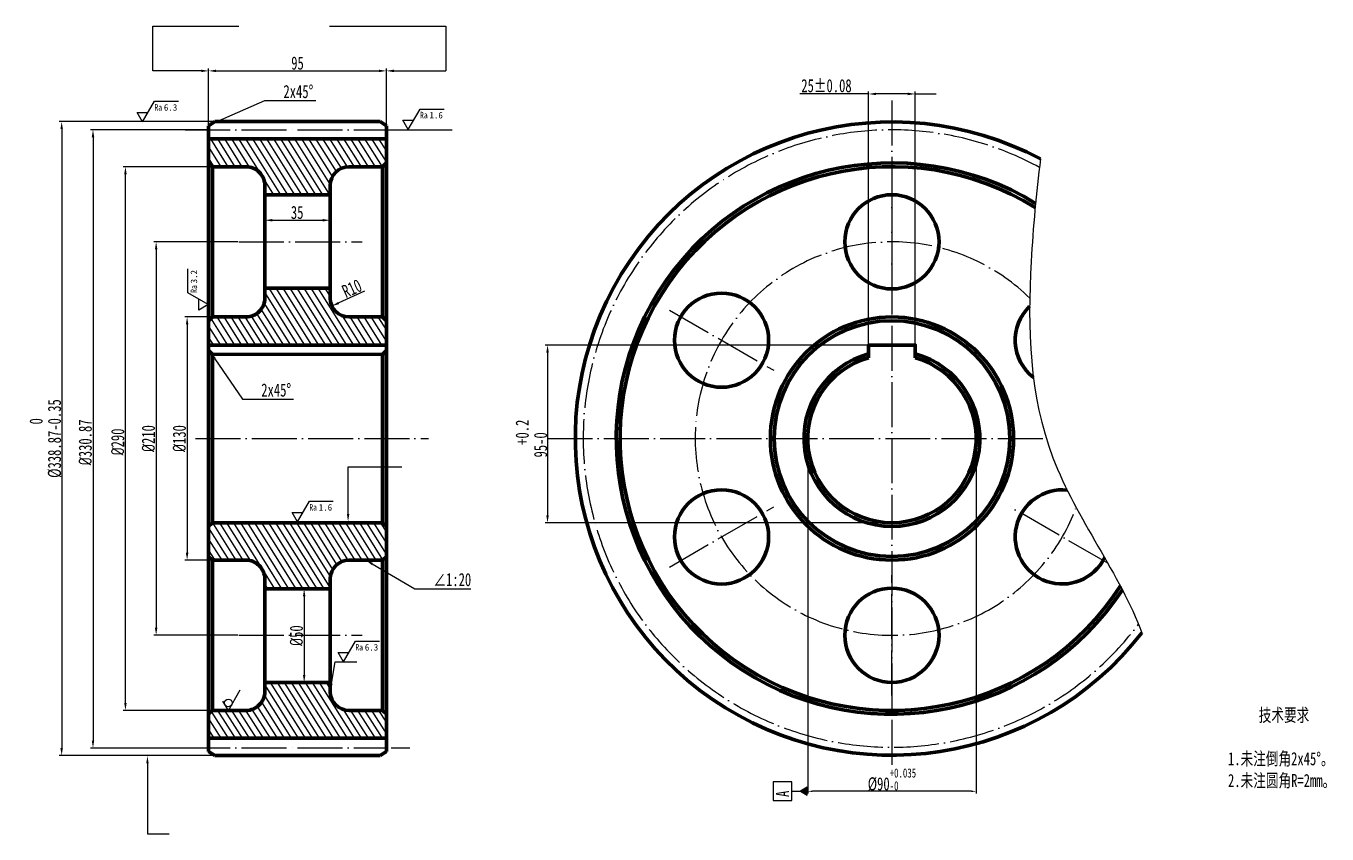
# Model space of a CAD drawing. Header units: millimetres. Extents: x -202 to 1430, y -301 to 131.
# Drawn here: x -202 to 494, y -301 to 131 of the extents above; entities that cross this region are included whole.
import ezdxf
from ezdxf import colors
from ezdxf.entities.mleader import LeaderData, LeaderLine
from ezdxf.math import Vec2, Vec3

# ---------------------------------------------------------------- set-up
doc = ezdxf.new("R2010")
doc.units = ezdxf.units.MM
doc.linetypes.add('ACAD_ISO04W100', pattern=[30, 24, -3, 0, -3])
for name, color, linetype, lineweight in [('center line', 7, 'ACAD_ISO04W100', 25), ('lable', 7, 'Continuous', 25), ('normal', 7, 'Continuous', 25), ('outline', 7, 'Continuous', 70)]:
    doc.layers.add(name, color=color, linetype=linetype, lineweight=lineweight)
doc.styles.get("Standard").update_dxf_attribs({"font": '', "width": 0.707})
doc.styles.get('Standard').set_extended_font_data('SimSun')
doc.dimstyles.new('ISO-25', dxfattribs={"dimtxt": 7, "dimasz": 4, "dimexe": 1.25, "dimexo": 0.625, "dimtad": 1, "dimdsep": 46, "dimtxsty": 'Standard', "dimcen": 2.5, "dimadec": 0, "dimazin": 0, "dimtfac": 1, "dimtmove": 0, "dimatfit": 3, "dimfxl": 1, "dimarcsym": 0})
doc.dimstyles.new('副本 ISO-25', dxfattribs={"dimtxt": 7, "dimasz": 2.5, "dimexe": 1.25, "dimexo": 0.625, "dimtad": 1, "dimdsep": 46, "dimtxsty": 'Standard', "dimcen": 2.5, "dimadec": 0, "dimazin": 0, "dimtol": 1, "dimtm": 1e-09, "dimtfac": 0.7, "dimtmove": 0, "dimatfit": 3, "dimfxl": 1, "dimarcsym": 0})

# ---------------------------------------------------------------- blocks, each defined once
blk = doc.blocks.new('*D7')
at = {"layer": 'Defpoints', "color": 0, "transparency": 16777216}
for p in [(-102.2, -25.01), (-115.72, -155.01), (-102.2, -155.01)]:
    blk.add_point(p, dxfattribs=at)
at = {"layer": 'lable', "color": 0, "lineweight": -2, "transparency": 16777216}
for p, q in [((-102.83, -25.01), (-116.97, -25.01)), ((-115.72, -29.01), (-115.72, -151.01)), ((-102.83, -155.01), (-116.97, -155.01))]:
    blk.add_line(p, q, dxfattribs=at)
at = {"layer": 'lable', "color": 0, "transparency": 16777216}
for points in [[(-116.39, -29.01), (-115.05, -29.01), (-115.72, -25.01)], [(-116.39, -151.01), (-115.05, -151.01), (-115.72, -155.01)]]:
    blk.add_solid(points, dxfattribs=at)
at = {"layer": 'lable', "color": 0, "transparency": 16777216, "insert": (-119.85, -90.01), "char_height": 7, "attachment_point": 5, "rotation": 90}
blk.add_mtext('{\\fISOCPEUR|b0|i0|c0|p34;%%C}130', dxfattribs=at)
blk = doc.blocks.new('*D8')
at = {"layer": 'Defpoints', "color": 0, "transparency": 16777216}
for p in [(-148.68, 55.33), (-102.2, 55.33), (-102.2, -235.36)]:
    blk.add_point(p, dxfattribs=at)
at = {"layer": 'lable', "color": 0, "lineweight": -2, "transparency": 16777216}
for p, q in [((-102.83, 55.33), (-149.93, 55.33)), ((-148.68, -231.36), (-148.68, 51.33)), ((-102.83, -235.36), (-149.93, -235.36))]:
    blk.add_line(p, q, dxfattribs=at)
at = {"layer": 'lable', "color": 0, "transparency": 16777216}
for points in [[(-149.35, 51.33), (-148.02, 51.33), (-148.68, 55.33)], [(-149.35, -231.36), (-148.02, -231.36), (-148.68, -235.36)]]:
    blk.add_solid(points, dxfattribs=at)
at = {"layer": 'lable', "color": 0, "transparency": 16777216, "insert": (-152.81, -91.84), "char_height": 7, "attachment_point": 5, "rotation": 90}
blk.add_mtext('{\\fISOCPEUR|b0|i0|c0|p34;%%C}290', dxfattribs=at)
blk = doc.blocks.new('*D9')
at = {"layer": 'Defpoints', "color": 0, "transparency": 16777216}
for p in [(-104.2, 75.11), (-166.03, -255.5), (-104.2, -255.5)]:
    blk.add_point(p, dxfattribs=at)
at = {"layer": 'lable', "color": 0, "lineweight": -2, "transparency": 16777216}
for p, q in [((-104.83, 75.11), (-167.28, 75.11)), ((-166.03, 71.11), (-166.03, -251.5)), ((-104.83, -255.5), (-167.28, -255.5))]:
    blk.add_line(p, q, dxfattribs=at)
at = {"layer": 'lable', "color": 0, "transparency": 16777216}
for points in [[(-166.69, 71.11), (-165.36, 71.11), (-166.03, 75.11)], [(-166.69, -251.5), (-165.36, -251.5), (-166.03, -255.5)]]:
    blk.add_solid(points, dxfattribs=at)
at = {"layer": 'lable', "color": 0, "transparency": 16777216, "insert": (-170.15, -92.03), "char_height": 7, "attachment_point": 5, "rotation": 90}
blk.add_mtext('{\\fISOCPEUR|b0|i0|c0|p34;%%C}330.87', dxfattribs=at)
blk = doc.blocks.new('*D10')
at = {"layer": 'Defpoints', "color": 0, "transparency": 16777216}
for p in [(-9.2, 106.54), (-104.2, 77.24), (-9.2, 77.24)]:
    blk.add_point(p, dxfattribs=at)
at = {"layer": 'lable', "color": 0, "lineweight": -2, "transparency": 16777216}
for p, q in [((-104.2, 77.87), (-104.2, 107.79)), ((-100.2, 106.54), (-13.2, 106.54)), ((-9.2, 77.87), (-9.2, 107.79))]:
    blk.add_line(p, q, dxfattribs=at)
at = {"layer": 'lable', "color": 0, "transparency": 16777216}
for points in [[(-100.2, 107.21), (-100.2, 105.88), (-104.2, 106.54)], [(-13.2, 107.21), (-13.2, 105.88), (-9.2, 106.54)]]:
    blk.add_solid(points, dxfattribs=at)
at = {"layer": 'lable', "color": 0, "transparency": 16777216, "insert": (-56.7, 110.67), "char_height": 7, "attachment_point": 5}
blk.add_mtext('95', dxfattribs=at)
blk = doc.blocks.new('*D11')
at = {"layer": 'Defpoints', "color": 0, "transparency": 16777216}
for p in [(-38.29, -19.18), (-29.2, -15.01)]:
    blk.add_point(p, dxfattribs=at)
at = {"layer": 'lable', "color": 0, "lineweight": -2, "transparency": 16777216}
blk.add_line((-20.81, -11.16), (-34.65, -17.51), dxfattribs=at)
at = {"layer": 'lable', "color": 0, "transparency": 16777216}
blk.add_solid([(-34.93, -16.91), (-34.38, -18.12), (-38.29, -19.18)], dxfattribs=at)
at = {"layer": 'lable', "color": 0, "transparency": 16777216, "insert": (-27.63, -9.75), "char_height": 7, "attachment_point": 5, "rotation": 24.63765}
blk.add_mtext('R10', dxfattribs=at)
blk = doc.blocks.new('粗糙度')
at = {"layer": 'lable'}
for p, q in [((-0.01, 0.51), (6.34, 11.51)), ((6.34, 11.51), (19.12, 11.51)), ((-0.01, 0.51), (-2.9, 5.51)), ((-2.9, 5.51), (2.87, 5.51))]:
    blk.add_line(p, q, dxfattribs=at)
blk.add_attdef('CCD', (11.37, 6.48), '', height=3.5)
at = {"layer": 'lable', "insert": (6.34, 10.03), "char_height": 3.5, "attachment_point": 1}
blk.add_mtext_dynamic_manual_height_columns('Ra', width=7.2155, gutter_width=12.5, heights=[0], dxfattribs=at)
blk = doc.blocks.new('*D13')
at = {"layer": 'Defpoints', "color": 0, "transparency": 16777216}
for p in [(-39.2, 26.7), (-74.2, -9.67), (-39.2, -9.67)]:
    blk.add_point(p, dxfattribs=at)
at = {"layer": 'lable', "color": 0, "lineweight": -2, "transparency": 16777216}
for p, q in [((-74.2, -9.04), (-74.2, 27.95)), ((-39.2, -9.04), (-39.2, 27.95)), ((-70.2, 26.7), (-43.2, 26.7))]:
    blk.add_line(p, q, dxfattribs=at)
at = {"layer": 'lable', "color": 0, "transparency": 16777216}
for points in [[(-70.2, 27.37), (-70.2, 26.03), (-74.2, 26.7)], [(-43.2, 27.37), (-43.2, 26.03), (-39.2, 26.7)]]:
    blk.add_solid(points, dxfattribs=at)
at = {"layer": 'lable', "color": 0, "transparency": 16777216, "insert": (-56.88, 30.83), "char_height": 7, "attachment_point": 5}
blk.add_mtext('35', dxfattribs=at)
blk = doc.blocks.new('*D14')
at = {"layer": 'Defpoints', "color": 0, "transparency": 16777216}
for p in [(-39.2, -170.36), (-53.14, -220.36), (-39.2, -220.36)]:
    blk.add_point(p, dxfattribs=at)
at = {"layer": 'lable', "color": 0, "lineweight": -2, "transparency": 16777216}
for p, q in [((-39.83, -170.36), (-54.39, -170.36)), ((-53.14, -174.36), (-53.14, -216.36)), ((-39.83, -220.36), (-54.39, -220.36))]:
    blk.add_line(p, q, dxfattribs=at)
at = {"layer": 'lable', "color": 0, "transparency": 16777216}
for points in [[(-53.81, -174.36), (-52.48, -174.36), (-53.14, -170.36)], [(-53.81, -216.36), (-52.48, -216.36), (-53.14, -220.36)]]:
    blk.add_solid(points, dxfattribs=at)
at = {"layer": 'lable', "color": 0, "transparency": 16777216, "insert": (-57.27, -195.36), "char_height": 7, "attachment_point": 5, "rotation": 90}
blk.add_mtext('{\\fISOCPEUR|b0|i0|c0|p34;%%C}50', dxfattribs=at)
blk = doc.blocks.new('*D15')
at = {"layer": 'Defpoints', "color": 0, "transparency": 16777216}
for p in [(273.57, -40.01), (76.96, -135.01), (261.07, -135.01)]:
    blk.add_point(p, dxfattribs=at)
at = {"layer": 'lable', "color": 0, "lineweight": -2, "transparency": 16777216}
for p, q in [((272.94, -40.01), (75.71, -40.01)), ((76.96, -44.01), (76.96, -131.01)), ((260.44, -135.01), (75.71, -135.01))]:
    blk.add_line(p, q, dxfattribs=at)
at = {"layer": 'lable', "color": 0, "transparency": 16777216}
for points in [[(76.29, -44.01), (77.63, -44.01), (76.96, -40.01)], [(76.29, -131.01), (77.63, -131.01), (76.96, -135.01)]]:
    blk.add_solid(points, dxfattribs=at)
at = {"layer": 'lable', "color": 0, "transparency": 16777216, "insert": (68.36, -90.01), "char_height": 7, "attachment_point": 5, "rotation": 90}
blk.add_mtext('95\\S+0.2^ -0;', dxfattribs=at)
blk = doc.blocks.new('*D16')
at = {"layer": 'Defpoints', "color": 0, "transparency": 16777216}
for p in [(273.57, 94.22), (248.57, -40.01), (273.57, -40.01)]:
    blk.add_point(p, dxfattribs=at)
at = {"layer": 'lable', "color": 0, "lineweight": -2, "transparency": 16777216}
for p, q in [((248.57, 94.22), (211.76, 94.22)), ((248.57, -39.39), (248.57, 95.47)), ((269.57, 94.22), (252.57, 94.22)), ((273.57, -39.39), (273.57, 95.47))]:
    blk.add_line(p, q, dxfattribs=at)
at = {"layer": 'lable', "color": 0, "transparency": 16777216}
for points in [[(252.57, 94.89), (252.57, 93.56), (248.57, 94.22)], [(269.57, 94.89), (269.57, 93.56), (273.57, 94.22)]]:
    blk.add_solid(points, dxfattribs=at)
at = {"layer": 'lable', "color": 0, "transparency": 16777216, "insert": (226.08, 98.6), "char_height": 7, "attachment_point": 5}
blk.add_mtext('25±0.08', dxfattribs=at)
blk = doc.blocks.new('*D17')
at = {"layer": 'Defpoints', "color": 0, "transparency": 16777216}
for p in [(216.07, -90.01), (306.07, -90.01), (216.07, -278.59)]:
    blk.add_point(p, dxfattribs=at)
at = {"layer": 'lable', "color": 0, "lineweight": -2, "transparency": 16777216}
for p, q in [((216.07, -90.64), (216.07, -279.84)), ((306.07, -90.64), (306.07, -279.84)), ((303.57, -278.59), (218.57, -278.59))]:
    blk.add_line(p, q, dxfattribs=at)
at = {"layer": 'lable', "color": 0, "transparency": 16777216}
for points in [[(218.57, -278.17), (218.57, -279), (216.07, -278.59)], [(303.57, -278.17), (303.57, -279), (306.07, -278.59)]]:
    blk.add_solid(points, dxfattribs=at)
at = {"layer": 'lable', "color": 0, "transparency": 16777216, "insert": (261.07, -272.38), "char_height": 7, "attachment_point": 5}
blk.add_mtext('%%c90{\\H4.900000;\\S+0.035^ -0;}', dxfattribs=at)
blk = doc.blocks.new('datum')
at = {"layer": 'lable'}
h = blk.add_hatch(color=256, dxfattribs=at)
h.dxf.hatch_style = 1
h.paths.add_polyline_path([(0.96, 0.54), (-0.08, 2.34), (-1.12, 0.54)])
blk.add_line((-0.08, 4.64), (-0.08, 0.64), dxfattribs=at)
for points in [[(-2.58, 4.64), (2.42, 4.64), (2.42, 9.64), (-2.58, 9.64)], [(-0.08, 2.34), (-1.12, 0.54), (0.96, 0.54)]]:
    blk.add_lwpolyline(points, close=True, dxfattribs=at)
at = {"layer": 'lable', "insert": (-1.63, 8.87), "char_height": 3.5, "attachment_point": 1}
blk.add_mtext_dynamic_manual_height_columns('A', width=3.5, gutter_width=12.5, heights=[0], dxfattribs=at)
blk = doc.blocks.new('*D22')
at = {"layer": 'Defpoints', "color": 0, "transparency": 16777216}
for p in [(-88.01, 15.16), (-132.28, -195.18), (-88.01, -195.18)]:
    blk.add_point(p, dxfattribs=at)
at = {"layer": 'normal', "color": 0, "lineweight": -2, "transparency": 16777216}
for p, q in [((-88.63, 15.16), (-133.53, 15.16)), ((-132.28, 11.16), (-132.28, -191.18)), ((-88.63, -195.18), (-133.53, -195.18))]:
    blk.add_line(p, q, dxfattribs=at)
at = {"layer": 'normal', "color": 0, "transparency": 16777216}
for points in [[(-132.94, 11.16), (-131.61, 11.16), (-132.28, 15.16)], [(-132.94, -191.18), (-131.61, -191.18), (-132.28, -195.18)]]:
    blk.add_solid(points, dxfattribs=at)
at = {"layer": 'normal', "color": 0, "transparency": 16777216, "insert": (-136.4, -90.01), "char_height": 7, "attachment_point": 5, "rotation": 90}
blk.add_mtext('{\\fISOCPEUR|b0|i0|c0|p34;%%C}210', dxfattribs=at)
blk = doc.blocks.new('*D24')
at = {"layer": 'Defpoints', "color": 0, "transparency": 16777216}
for p in [(-100.93, 79.42), (-182.78, -259.45), (-100.93, -259.45)]:
    blk.add_point(p, dxfattribs=at)
at = {"layer": 'normal', "color": 0, "lineweight": -2, "transparency": 16777216}
for p, q in [((-101.56, 79.42), (-184.03, 79.42)), ((-182.78, 75.42), (-182.78, -255.45)), ((-101.56, -259.45), (-184.03, -259.45))]:
    blk.add_line(p, q, dxfattribs=at)
at = {"layer": 'normal', "color": 0, "transparency": 16777216}
for points in [[(-183.45, 75.42), (-182.12, 75.42), (-182.78, 79.42)], [(-183.45, -255.45), (-182.12, -255.45), (-182.78, -259.45)]]:
    blk.add_solid(points, dxfattribs=at)
at = {"layer": 'normal', "color": 0, "transparency": 16777216, "insert": (-191.4, -90.01), "char_height": 7, "attachment_point": 5, "rotation": 90}
blk.add_mtext('%%c338.87\\S 0^ -0.35;', dxfattribs=at)

msp = doc.modelspace()

# ---------------------------------------------------------------- hatches: boundary and pattern name
at = {"layer": 'normal'}
h = msp.add_hatch(dxfattribs=at)
h.set_pattern_fill('ANSI31', color=256, angle=77)
h.set_pattern_definition([(122, (88.799, -45.0113), (-2.692553, -1.682494), [])])
h.paths.add_polyline_path([(-9.201, -40.011), (-9.201, -27.01), (-11.2, -25.011), (-29.201, -25.011, -0.4142136), (-39.201, -15.011), (-39.201, -9.666), (-74.201, -9.666), (-74.201, -15.011, -0.414216), (-84.201, -25.011), (-102.201, -25.011), (-104.201, -27.011), (-104.201, -40.011)])
h.paths.add_polyline_path([(-39.201, 40.334), (-39.201, 45.334, -0.4142136), (-29.201, 55.334), (-11.201, 55.334), (-9.201, 57.334), (-9.201, 70.245), (-104.201, 70.245), (-104.201, 57.333), (-102.202, 55.334), (-84.201, 55.334, -0.4142136), (-74.201, 45.334), (-74.201, 40.334)])
h.paths.add_polyline_path([(-39.201, -170.356), (-39.201, -165.011, -0.4142136), (-29.201, -155.011), (-11.2, -155.011), (-9.201, -153.012), (-9.201, -137.011), (-11.201, -135.011), (-102.201, -135.011), (-104.201, -137.011), (-104.201, -153.011), (-102.201, -155.011), (-84.201, -155.011, -0.414216), (-74.201, -165.011), (-74.201, -170.356)])
h.paths.add_polyline_path([(-9.201, -250.267), (-9.201, -237.357), (-11.201, -235.357), (-29.201, -235.357, -0.4142136), (-39.201, -225.357), (-39.201, -220.356), (-74.201, -220.356), (-74.201, -225.356, -0.4142136), (-84.201, -235.356), (-102.202, -235.356), (-104.201, -237.356), (-104.201, -250.267)])

# ---------------------------------------------------------------- linework, layer by layer
at = {"layer": 'center line'}
for p, q in [((261.068, 90.655), (261.068, -264.665)), ((-116.701, 75.105), (-56.701, 75.105)), ((261.068, 47.353), (261.068, -17.03)), ((-88.009, 15.161), (-22.224, 15.161)), ((142.106, -21.329), (197.864, -53.521)), ((-111.201, -90.011), (13.357, -90.011)), ((76.96, -90.011), (343.587, -90.011)), ((142.106, -158.694), (197.864, -126.502)), ((376.464, -156.635), (324.271, -126.502)), ((261.068, -227.376), (261.068, -162.992)), ((-88.009, -195.184), (-22.224, -195.184)), ((-116.701, -255.406), (-56.701, -255.406)), ((-6.701, -255.406), (3.299, -255.406))]:
    msp.add_line(p, q, dxfattribs=at)
for points in [[(-56.701, 75.105), (-9.201, 75.016)], [(-104.201, -255.406), (-104.201, -255.496)], [(-56.701, -255.406), (-9.201, -255.316)], [(-9.201, -255.406), (-9.201, -255.496)]]:
    msp.add_lwpolyline(points, dxfattribs=at)
for radius, start, end in [(165.027, 61.453501, 323.019823), (105.173, 45.529416, 339.500405)]:
    msp.add_arc((261.068, -90.011), radius, start, end, dxfattribs=at)
at = {"layer": 'lable', "lineweight": -3}
for p, q in [((-134.122, 106.542), (-134.122, 130.542)), ((-126.122, 106.542), (-134.122, 106.542)), ((12.72, 106.542), (22.649, 106.542))]:
    msp.add_line(p, q, dxfattribs=at)
at = {"layer": 'lable'}
for p, q in [((-134.122, 130.542), (-88.139, 130.542)), ((-39.621, 130.542), (22.649, 130.542)), ((22.649, 130.542), (22.649, 106.542)), ((273.568, 94.222), (284.712, 94.222)), ((-9.195, 75.008), (26.026, 75.008)), ((-93.668, -235.356), (-87.317, -224.356)), ((-93.668, -235.356), (-96.555, -230.356))]:
    msp.add_line(p, q, dxfattribs=at)
at = {"layer": 'lable', "lineweight": -3}
for points in [[(-108.201, 106.542), (-126.122, 106.542)], [(-5.201, 106.542), (12.72, 106.542)]]:
    msp.add_lwpolyline(points, dxfattribs=at)
at = {"layer": 'lable'}
msp.add_circle((-93.668, -231.356), 2, dxfattribs=at)
for points in [[(-108.201, 107.208), (-104.201, 106.542), (-108.201, 105.875)], [(-5.201, 105.875), (-9.201, 106.542), (-5.201, 107.208)]]:
    msp.add_solid(points, dxfattribs=at)
at = {"layer": 'normal'}
msp.add_open_spline([(340.463, 59.467), (338.281, 41.324), (333.099, -12.074), (335.135, -101.798), (383.107, -162.533), (394.691, -193.897)], degree=3, knots=[67.1134256, 67.1134256, 67.1134256, 67.1134256, 121.9511814, 227.6804473, 329.7244426, 329.7244426, 329.7244426, 329.7244426], dxfattribs=at)
at = {"layer": 'outline'}
for p, q in [((-104.201, 77.245), (-100.933, 79.423)), ((-104.201, 79.245), (-104.201, 79.245)), ((-104.201, 77.245), (-104.201, -43.011)), ((-9.201, 77.245), (-12.47, 79.423)), ((-9.201, -43.011), (-9.201, 77.245)), ((-104.201, 70.245), (-9.201, 70.245)), ((-102.202, 55.334), (-104.202, 57.334)), ((-11.201, 55.334), (-9.201, 57.334)), ((-104.201, 55.334), (-104.201, 55.334)), ((-102.202, 55.334), (-84.201, 55.334)), ((-102.201, -25.011), (-102.202, 55.334)), ((-29.201, 55.334), (-11.201, 55.334)), ((-11.201, -25.011), (-11.201, 55.334)), ((-74.201, -15.011), (-74.201, 45.334)), ((-39.201, -15.011), (-39.201, 45.334)), ((-74.201, 40.334), (-39.201, 40.334)), ((-74.201, -9.666), (-39.201, -9.666)), ((-102.201, -25.011), (-104.201, -27.011)), ((-102.201, -25.011), (-84.201, -25.011)), ((-29.201, -25.011), (-11.2, -25.011)), ((-11.201, -25.011), (-9.201, -27.011)), ((-104.201, -40.011), (-9.201, -40.011)), ((-102.201, -45.051), (-104.201, -43.011)), ((-102.201, -135.011), (-102.201, -45.051)), ((-9.201, -43.011), (-11.201, -45.011)), ((-11.201, -135.011), (-11.201, -45.011)), ((-9.201, -43.011), (-9.201, -257.267)), ((-102.201, -135.011), (-104.201, -137.011)), ((-9.201, -137.011), (-11.201, -135.011)), ((-102.201, -155.011), (-104.201, -153.011)), ((-102.201, -155.011), (-102.202, -235.356)), ((-102.201, -155.011), (-84.201, -155.011)), ((-29.201, -155.011), (-11.2, -155.011)), ((-11.201, -155.012), (-9.201, -153.012)), ((-11.201, -155.012), (-11.201, -235.357)), ((-74.201, -165.011), (-74.201, -225.356)), ((-39.201, -165.011), (-39.201, -225.357)), ((-74.201, -170.356), (-39.201, -170.356)), ((-74.201, -220.356), (-39.201, -220.356)), ((-102.202, -235.356), (-104.202, -237.356)), ((-104.201, -235.356), (-104.201, -235.356)), ((-102.202, -235.356), (-84.201, -235.356)), ((-29.201, -235.357), (-11.201, -235.357)), ((-11.201, -235.357), (-9.201, -237.357)), ((-104.201, -250.267), (-9.201, -250.267)), ((-104.201, -257.267), (-100.931, -259.447)), ((-9.201, -257.267), (-12.471, -259.447))]:
    msp.add_line(p, q, dxfattribs=at)
for points in [[(-100.933, 79.423), (-12.47, 79.423)], [(273.568, -46.782), (273.568, -40.011), (248.568, -40.011), (248.568, -46.782)], [(-104.201, -43.011), (-104.201, -257.267)], [(-102.201, -45.051), (-11.208, -44.969)], [(-11.201, -135.011), (-102.201, -135.011)], [(-100.931, -259.447), (-12.471, -259.447)]]:
    msp.add_lwpolyline(points, dxfattribs=at)
for centre, radius in [((261.068, 15.161), 25.173), ((169.985, -37.425), 25.173), ((261.068, -90.011), 65.001), ((261.068, -90.011), 63.001), ((169.985, -142.598), 25.173), ((261.068, -195.184), 25.173)]:
    msp.add_circle(centre, radius, dxfattribs=at)
for centre, radius, start, end in [((261.068, -90.011), 169.256, 62.024902, 322.136715), ((261.068, -90.011), 147.345, 58.581168, 326.723744), ((-84.201, 45.334), 10, 0.00048, 90.000482), ((-29.201, 45.334), 10, 90, 180), ((261.068, -90.011), 145.345, 58.196331, 327.16125), ((-84.201, -15.011), 10, 270, 0.00048), ((-29.201, -15.011), 10, 180, 270), ((352.15, -37.425), 25.173, 133.910568, 232.163116), ((261.068, -90.011), 47, 105.423852, 74.576148), ((261.068, -90.011), 45, 106.12762, 73.87238), ((352.15, -142.598), 25.173, 84.022185, 333.94621), ((-84.201, -165.011), 10, 359.99952, 90), ((-29.201, -165.011), 10, 90, 180), ((-84.201, -225.356), 10, 269.999518, 359.99952), ((-29.201, -225.357), 10, 180, 270)]:
    msp.add_arc(centre, radius, start, end, dxfattribs=at)

# ---------------------------------------------------------------- block references
at = {"layer": 'lable'}
for p, values in [((-139.5, 78.781), {'CCD': '6.3'}), ((2.496, 74.642), {'CCD': '1.6'}), ((-56.701, -135.011), {'CCD': '1.6'}), ((-32.069, -209.835), {'CCD': '6.3'})]:
    msp.add_blockref('粗糙度', p, dxfattribs=at).add_auto_attribs(values)
at = {"layer": 'lable', "rotation": 90}
msp.add_blockref('粗糙度', (-103.868, -18.409), dxfattribs=at).add_auto_attribs({'CCD': '3.2'})
at = {"layer": 'lable', "xscale": 2, "yscale": 2, "zscale": 2, "rotation": 90}
msp.add_blockref('datum', (216.8, -278.361), dxfattribs=at)

# ---------------------------------------------------------------- texts
at = {"layer": 'lable', "insert": (440.736, -234.319), "char_height": 7, "attachment_point": 1}
msp.add_mtext_dynamic_manual_height_columns('\\pi16.438;技术要求\\P\\pi0;\\P1.未注倒角2x45°。\\P2.未注圆角R=2mm。', width=60.39888, gutter_width=12.5, heights=[0], dxfattribs=at)

# ---------------------------------------------------------------- dimensions: what is measured, and where the dimension line sits
at = {"layer": 'lable'}
for base, p1, p2, picture, middle in [((-9.201, 106.542), (-104.201, 77.245), (-9.201, 77.245), '*D10', (-56.701, 106.542)), ((-39.201, 26.701), (-74.201, -9.666), (-39.201, -9.666), '*D13', (-56.884, 26.701))]:
    dim = msp.add_linear_dim(base=base, p1=p1, p2=p2, dimstyle='ISO-25', dxfattribs=at)
    dim.commit()
    dim.dimension.update_dxf_attribs({"geometry": picture, "text_midpoint": middle, "dimtype": 160})
for base, p1, p2, dimstyle, override, picture, middle in [((273.568, 94.222), (248.568, -40.011), (273.568, -40.011), 'ISO-25', {"dimtol": 1, "dimtp": 0.08, "dimtm": 0.08}, '*D16', (226.076, 94.222)), ((216.068, -278.587), (306.068, -90.011), (216.068, -90.011), '副本 ISO-25', {"dimpost": '%%c<>', "dimtp": 0.035, "dimtdec": 3}, '*D17', (261.068, -278.587))]:
    dim = msp.add_linear_dim(base=base, p1=p1, p2=p2, dimstyle=dimstyle, override=override, dxfattribs=at)
    dim.commit()
    dim.dimension.update_dxf_attribs({"geometry": picture, "text_midpoint": middle, "dimtype": 160})
for base, p1, p2, text, picture, middle in [((-166.028, -255.496), (-104.201, 75.105), (-104.201, -255.496), '{\\fISOCPEUR|b0|i0|c0|p34;%%C}330.87', '*D9', (-166.028, -92.028)), ((-148.685, 55.334), (-102.202, -235.356), (-102.204, 55.334), '{\\fISOCPEUR|b0|i0|c0|p34;%%C}290', '*D8', (-148.685, -91.845))]:
    dim = msp.add_linear_dim(base=base, p1=p1, p2=p2, angle=90, text=text, dimstyle='ISO-25', dxfattribs=at)
    dim.commit()
    dim.dimension.update_dxf_attribs({"geometry": picture, "text_midpoint": middle, "dimtype": 160})
dim = msp.add_radius_dim(center=(-29.201, -15.011), mpoint=(-38.291, -19.18), dimstyle='ISO-25', dxfattribs=at)
dim.commit()
dim.dimension.update_dxf_attribs({"geometry": '*D11', "text_midpoint": (-25.915, -13.504), "dimtype": 164})
for base, p1, p2, picture, middle in [((-115.72, -155.011), (-102.201, -25.011), (-102.201, -155.011), '*D7', (-119.845, -90.011)), ((-53.142, -220.356), (-39.201, -170.356), (-39.201, -220.356), '*D14', (-57.267, -195.356))]:
    dim = msp.add_linear_dim(base=base, p1=p1, p2=p2, angle=90, text='{\\fISOCPEUR|b0|i0|c0|p34;%%C}<>', dimstyle='ISO-25', dxfattribs=at)
    dim.commit()
    dim.dimension.update_dxf_attribs({"geometry": picture, "text_midpoint": middle})
dim = msp.add_linear_dim(base=(76.96, -135.011), p1=(273.568, -40.011), p2=(261.068, -135.011), angle=90, dimstyle='ISO-25', override={"dimpost": '<>', "dimtol": 1, "dimtp": 0.2, "dimtm": 1e-09}, dxfattribs=at)
dim.commit()
dim.dimension.update_dxf_attribs({"geometry": '*D15', "text_midpoint": (76.96, -90.011), "dimtype": 160})
at = {"layer": 'normal'}
dim = msp.add_linear_dim(base=(-182.783, -259.447), p1=(-100.933, 79.423), p2=(-100.931, -259.447), angle=90, dimstyle='ISO-25', override={"dimgap": 0.625, "dimpost": '%%c<>', "dimtol": 1, "dimlim": 0, "dimtm": 0.35}, dxfattribs=at)
dim.commit()
dim.dimension.update_dxf_attribs({"geometry": '*D24', "text_midpoint": (-191.4, -90.012)})
dim = msp.add_linear_dim(base=(-132.276, -195.184), p1=(-88.009, 15.161), p2=(-88.009, -195.184), angle=90, text='{\\fISOCPEUR|b0|i0|c0|p34;%%C}210', dimstyle='ISO-25', dxfattribs=at)
dim.commit()
dim.dimension.update_dxf_attribs({"geometry": '*D22', "text_midpoint": (-136.401, -90.011)})

# ---------------------------------------------------------------- leaders
at = {"layer": 'lable'}
ml = msp.add_multileader_mtext('Standard', dxfattribs=at)
ml.set_content('2x45%%D', color=256)
ml.set_leader_properties()
ml.build(insert=Vec2(0, 0))
ml.multileader.update_dxf_attribs({"text_left_attachment_type": 6, "text_right_attachment_type": 6})
ctx = ml.context
ctx.base_point, ctx.char_height, ctx.plane_origin = Vec3(-66.233, 90.639), 7, Vec3(-102.701, 78.245)
ctx.left_attachment, ctx.right_attachment = 6, 6
notes = []
notes.append((ctx, [(0, (1, 1, 0), (-74.233, 90.639), (1, 0), 8, [(0, [(-102.567, 78.334)], 0, [])])]))
ctx.mtext.insert, ctx.mtext.flow_direction = Vec3(-64.233, 99.039), 5
ml = msp.add_multileader_mtext('Standard', dxfattribs=at)
ml.set_content('2x45%%D', color=256)
ml.set_leader_properties()
ml.build(insert=Vec2(0, 0))
ml.multileader.update_dxf_attribs({"text_left_attachment_type": 6, "text_right_attachment_type": 6})
ctx = ml.context
ctx.base_point, ctx.char_height, ctx.plane_origin = Vec3(-78.078, -68.965), 7, Vec3(-103.201, -44.031)
ctx.left_attachment, ctx.right_attachment = 6, 6
notes.append((ctx, [(0, (1, 1, 0), (-86.078, -68.965), (1, 0), 8, [(0, [(-103.201, -44.031)], 0, [])])]))
ctx.mtext.insert, ctx.mtext.flow_direction = Vec3(-76.078, -60.565), 5
ml = msp.add_multileader_mtext('Standard', dxfattribs=at)
ml.set_content('', color=256)
ml.set_leader_properties()
ml.build(insert=Vec2(0, 0))
ml.multileader.update_dxf_attribs({"text_left_attachment_type": 6, "text_right_attachment_type": 6})
ctx = ml.context
ctx.base_point, ctx.char_height, ctx.plane_origin = Vec3(-2.946, -105.121), 7, Vec3(-29.66, -134.324)
ctx.left_attachment, ctx.right_attachment = 6, 6
notes.append((ctx, [(0, (1, 1, 0), (-29.66, -105.121), (1, 0), 26.715, [(0, [(-29.66, -134.324)], 0, [])])]))
ctx.mtext.insert, ctx.mtext.flow_direction = Vec3(-0.946, -98.121), 5
ml = msp.add_multileader_mtext('Standard', dxfattribs=at)
ml.set_content('∠1:20', color=256)
ml.set_leader_properties()
ml.build(insert=Vec2(0, 0))
ml.multileader.update_dxf_attribs({"text_left_attachment_type": 6, "text_right_attachment_type": 6})
ctx = ml.context
ctx.base_point, ctx.char_height, ctx.plane_origin = Vec3(13.964, -170.312), 7, Vec3(-20.201, -155.011)
ctx.left_attachment, ctx.right_attachment = 6, 6
notes.append((ctx, [(0, (1, 1, 0), (5.964, -170.312), (1, 0), 8, [(0, [(-20.201, -155.011)], 0, [])])]))
ctx.mtext.insert, ctx.mtext.flow_direction = Vec3(15.964, -161.912), 5
ml = msp.add_multileader_mtext('Standard', dxfattribs=at)
ml.set_content(' ', color=256)
ml.set_leader_properties()
ml.build(insert=Vec2(0, 0))
ml.multileader.update_dxf_attribs({"text_left_attachment_type": 6, "text_right_attachment_type": 6})
ctx = ml.context
ctx.base_point, ctx.char_height, ctx.plane_origin = Vec3(-28.505, -209.461), 7, Vec3(-39.201, -220.356)
ctx.left_attachment, ctx.right_attachment = 6, 6
notes.append((ctx, [(0, (1, 1, 0), (-36.505, -209.461), (1, 0), 8, [(0, [(-39.206, -224.942)], 0, [])])]))
ctx.mtext.insert, ctx.mtext.flow_direction = Vec3(-26.505, -202.461), 5
ml = msp.add_multileader_mtext('Standard', dxfattribs=at)
ml.set_content(' ', color=256)
ml.set_leader_properties()
ml.build(insert=Vec2(0, 0))
ml.multileader.update_dxf_attribs({"text_left_attachment_type": 6, "text_right_attachment_type": 6})
ctx = ml.context
ctx.base_point, ctx.char_height, ctx.plane_origin = Vec3(-128.922, -301.41), 7, Vec3(-136.922, -270.356)
ctx.left_attachment, ctx.right_attachment = 6, 6
notes.append((ctx, [(0, (1, 1, 0), (-136.922, -301.41), (1, 0), 8, [(0, [(-136.922, -259.642)], 0, [])])]))
ctx.mtext.insert, ctx.mtext.flow_direction = Vec3(-126.922, -294.41), 5
for ctx, leaders in notes:
    for number, flags, end, landing, length, lines in leaders:
        leader = LeaderData()
        leader.index, (leader.has_last_leader_line, leader.has_dogleg_vector, leader.attachment_direction) = number, flags
        leader.last_leader_point, leader.dogleg_vector, leader.dogleg_length = Vec3(end), Vec3(landing), length
        for number, points, colour, breaks in lines:
            line = LeaderLine()
            line.index, line.vertices, line.color, line.breaks = number, Vec3.list(points), colors.encode_raw_color(colour), breaks
            leader.lines.append(line)
        ctx.leaders.append(leader)

doc.saveas('drawing.dxf')
